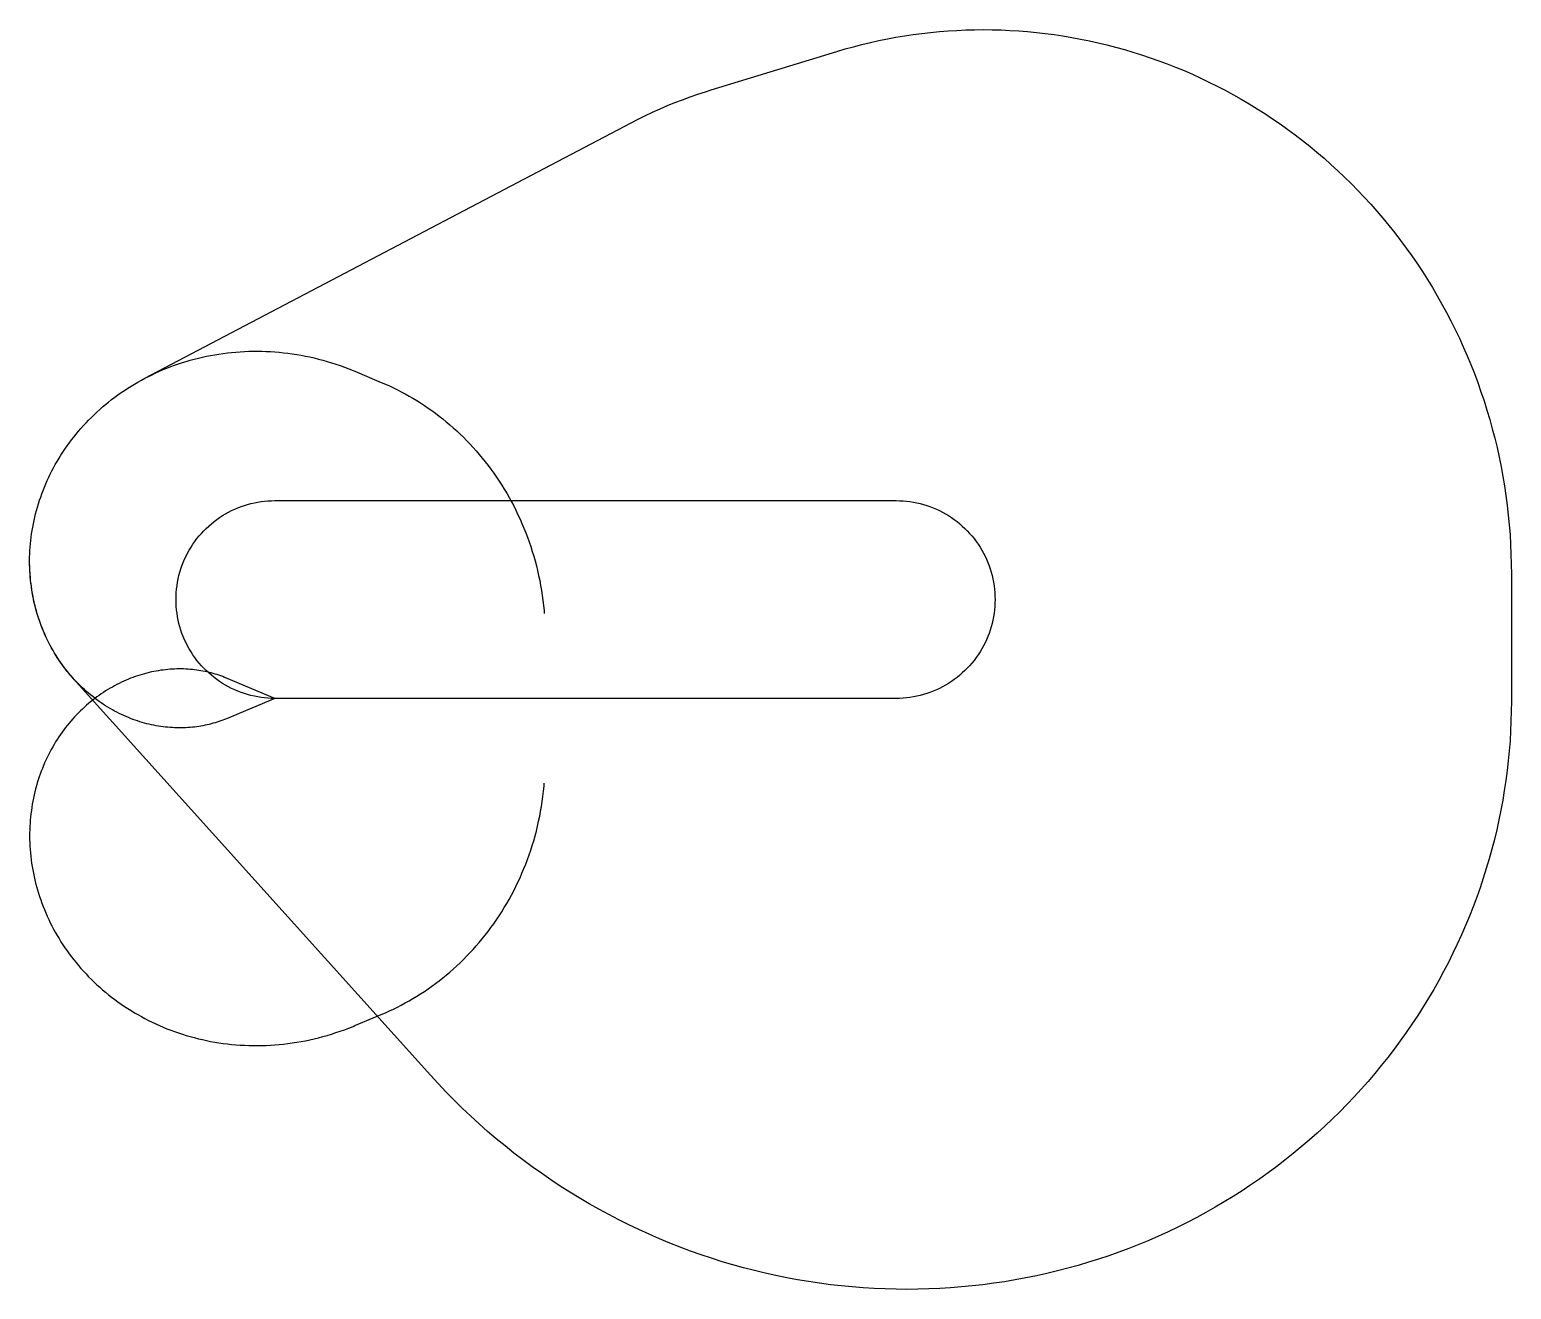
# Model space of a CAD drawing. Header units: metres. Extents: x -3966 to 19996, y -9556 to 10814.
import ezdxf

# ---------------------------------------------------------------- set-up
doc = ezdxf.new("R2010")
doc.units = ezdxf.units.M

msp = doc.modelspace()

# ---------------------------------------------------------------- linework, layer by layer
at = {"layer": 'NorminalTrack', "color": 1}
msp.add_lwpolyline([(0, 0), (0, 0), (-56, 1), (-112, 4), (-167, 9), (-223, 16), (-278, 24), (-332, 35), (-387, 47), (-441, 62), (-494, 78), (-547, 96), (-599, 116), (-650, 138), (-701, 162), (-751, 187), (-800, 214), (-847, 243), (-894, 273), (-940, 305), (-984, 339), (-1028, 374), (-1070, 411), (-1111, 449), (-1150, 488), (-1188, 529), (-1225, 571), (-1260, 615), (-1294, 659), (-1326, 705), (-1356, 752), (-1385, 800), (-1412, 848), (-1437, 898), (-1461, 949), (-1483, 1000), (-1503, 1052), (-1521, 1105), (-1537, 1158), (-1552, 1212), (-1564, 1267), (-1575, 1321), (-1583, 1377), (-1590, 1432), (-1595, 1488), (-1598, 1543), (-1599, 1599), (-1598, 1655), (-1595, 1711), (-1590, 1766), (-1583, 1822), (-1575, 1877), (-1564, 1932), (-1552, 1986), (-1537, 2040), (-1521, 2093), (-1503, 2146), (-1483, 2198), (-1461, 2249), (-1437, 2300), (-1412, 2350), (-1385, 2399), (-1356, 2446), (-1326, 2493), (-1294, 2539), (-1260, 2584), (-1225, 2627), (-1188, 2669), (-1150, 2710), (-1111, 2749), (-1070, 2787), (-1028, 2824), (-984, 2859), (-940, 2893), (-894, 2925), (-847, 2955), (-800, 2984), (-751, 3011), (-701, 3036), (-650, 3060), (-599, 3082), (-547, 3102), (-494, 3120), (-441, 3136), (-387, 3151), (-332, 3163), (-278, 3174), (-223, 3183), (-167, 3189), (-112, 3194), (-56, 3197), (0, 3198), (0, 3198), (10047, 3198), (10047, 3198), (10103, 3197), (10159, 3194), (10214, 3189), (10270, 3183), (10325, 3174), (10380, 3163), (10434, 3151), (10488, 3136), (10541, 3120), (10594, 3102), (10646, 3082), (10698, 3060), (10748, 3036), (10798, 3011), (10847, 2984), (10894, 2955), (10941, 2925), (10987, 2893), (11032, 2859), (11075, 2824), (11117, 2787), (11158, 2749), (11197, 2710), (11235, 2669), (11272, 2627), (11307, 2584), (11341, 2539), (11373, 2493), (11403, 2446), (11432, 2399), (11459, 2350), (11484, 2300), (11508, 2249), (11530, 2198), (11550, 2146), (11568, 2093), (11584, 2040), (11599, 1986), (11611, 1932), (11622, 1877), (11631, 1822), (11637, 1766), (11642, 1711), (11645, 1655), (11646, 1599), (11645, 1543), (11642, 1488), (11637, 1432), (11631, 1377), (11622, 1321), (11611, 1267), (11599, 1212), (11584, 1158), (11568, 1105), (11550, 1052), (11530, 1000), (11508, 949), (11484, 898), (11459, 848), (11432, 800), (11403, 752), (11373, 705), (11341, 659), (11307, 615), (11272, 571), (11235, 529), (11197, 488), (11158, 449), (11117, 411), (11075, 374), (11032, 339), (10987, 305), (10941, 273), (10894, 243), (10847, 214), (10798, 187), (10748, 162), (10698, 138), (10646, 116), (10594, 96), (10541, 78), (10488, 62), (10434, 47), (10380, 35), (10325, 24), (10270, 16), (10214, 9), (10159, 4), (10103, 1), (10047, 0), (0, 0)], dxfattribs=at)
at = {"layer": 'WindSpiral', "color": 5}
for points in [[(0, 0), (-784, -328), (-813, -340), (-843, -352), (-874, -363), (-905, -374), (-936, -384), (-967, -394), (-999, -403), (-1031, -412), (-1064, -420), (-1097, -428), (-1130, -435), (-1163, -442), (-1197, -448), (-1231, -453), (-1265, -458), (-1300, -463), (-1335, -466), (-1370, -470), (-1405, -472), (-1441, -474), (-1477, -476), (-1513, -476), (-1549, -476), (-1585, -476), (-1622, -475), (-1658, -473), (-1695, -471), (-1732, -467), (-1769, -464), (-1807, -459), (-1844, -454), (-1881, -448), (-1919, -442), (-1956, -435), (-1994, -427), (-2032, -418), (-2069, -409), (-2107, -399), (-2145, -389), (-2183, -377), (-2220, -365), (-2258, -352), (-2295, -339), (-2333, -325), (-2370, -310), (-2408, -294), (-2445, -277), (-2482, -260), (-2519, -242), (-2556, -224), (-2593, -205), (-2629, -184), (-2665, -164), (-2702, -142), (-2737, -120), (-2773, -97), (-2808, -73), (-2844, -49), (-2878, -24), (-2913, 2), (-2947, 29), (-2981, 56), (-3015, 84), (-3048, 112), (-3081, 142), (-3113, 172), (-3145, 203), (-3177, 234), (-3208, 266), (-3239, 299), (-3270, 333), (-3300, 367), (-3329, 402), (-3358, 437), (-3386, 473), (-3414, 510), (-3442, 547), (-3468, 585), (-3495, 624), (-3520, 663), (-3546, 703), (-3570, 743), (-3594, 784), (-3617, 826), (-3640, 868), (-3662, 911), (-3683, 954), (-3704, 998), (-3724, 1042), (-3743, 1087), (-3761, 1132), (-3779, 1178), (-3796, 1225), (-3813, 1271), (-3828, 1319), (-3843, 1366), (-3857, 1414), (-3870, 1463), (-3882, 1512), (-3894, 1561), (-3905, 1611), (-3915, 1661), (-3924, 1711), (-3932, 1762), (-3939, 1813), (-3946, 1865), (-3952, 1916), (-3956, 1968), (-3960, 2020), (-3963, 2073), (-3965, 2126), (-3966, 2179), (-3966, 2232), (-3966, 2285), (-3964, 2338), (-3961, 2392), (-3958, 2446), (-3953, 2500), (-3948, 2554), (-3942, 2608), (-3934, 2662), (-3926, 2716), (-3916, 2770), (-3906, 2824), (-3895, 2878), (-3882, 2933), (-3869, 2987), (-3855, 3041), (-3840, 3095), (-3823, 3149), (-3806, 3203), (-3788, 3256), (-3769, 3310), (-3748, 3363), (-3727, 3416), (-3705, 3469), (-3682, 3522), (-3657, 3575), (-3632, 3627), (-3606, 3679), (-3579, 3730), (-3551, 3782), (-3521, 3833), (-3491, 3883), (-3460, 3934), (-3428, 3983), (-3395, 4033), (-3361, 4082), (-3326, 4130), (-3290, 4179), (-3253, 4226), (-3215, 4273), (-3176, 4320), (-3136, 4366), (-3096, 4412), (-3054, 4456), (-3012, 4501), (-2968, 4544), (-2924, 4588), (-2879, 4630), (-2833, 4672), (-2786, 4713), (-2738, 4753), (-2690, 4793), (-2640, 4832), (-2590, 4870), (-2539, 4907), (-2487, 4944), (-2435, 4980), (-2381, 5015), (-2327, 5049), (-2272, 5082), (-2216, 5114), (-2160, 5146), (-2103, 5177), (-2103, 5177), (5759, 9307), (5875, 9367), (5992, 9424), (6109, 9480), (6228, 9533), (6348, 9585), (6469, 9634), (6592, 9682), (6715, 9727), (6839, 9770), (6964, 9811), (7054, 9839), (9090, 10462), (9224, 10502), (9359, 10539), (9494, 10574), (9631, 10607), (9768, 10637), (9906, 10665), (10044, 10691), (10184, 10714), (10323, 10735), (10464, 10754), (10604, 10770), (10746, 10783), (10887, 10795), (11029, 10803), (11171, 10809), (11314, 10813), (11457, 10814), (11600, 10813), (11743, 10809), (11886, 10803), (12029, 10794), (12173, 10783), (12316, 10769), (12459, 10753), (12602, 10734), (12745, 10713), (12888, 10689), (13030, 10663), (13172, 10634), (13314, 10602), (13455, 10568), (13596, 10532), (13737, 10493), (13877, 10451), (14016, 10408), (14155, 10361), (14293, 10312), (14431, 10261), (14567, 10207), (14703, 10151), (14838, 10092), (14973, 10031), (15106, 9967), (15238, 9901), (15369, 9833), (15500, 9762), (15629, 9689), (15757, 9614), (15884, 9536), (16010, 9456), (16134, 9374), (16257, 9289), (16379, 9202), (16499, 9113), (16618, 9022), (16736, 8928), (16852, 8833), (16966, 8735), (17079, 8635), (17190, 8533), (17300, 8429), (17408, 8323), (17514, 8215), (17618, 8105), (17721, 7993), (17821, 7879), (17920, 7764), (18017, 7646), (18112, 7527), (18205, 7406), (18296, 7283), (18385, 7158), (18472, 7032), (18557, 6904), (18639, 6774), (18720, 6643), (18798, 6510), (18874, 6376), (18947, 6240), (19019, 6103), (19088, 5964), (19155, 5824), (19219, 5683), (19281, 5541), (19341, 5397), (19398, 5252), (19452, 5106), (19504, 4959), (19554, 4810), (19601, 4661), (19646, 4511), (19688, 4360), (19727, 4208), (19764, 4055), (19798, 3901), (19829, 3747), (19858, 3591), (19884, 3436), (19907, 3279), (19928, 3122), (19946, 2964), (19961, 2806), (19974, 2648), (19983, 2489), (19990, 2330), (19995, 2170), (19996, 2011), (19996, 2010), (19996, -47), (19995, -207), (19990, -367), (19983, -527), (19974, -688), (19961, -848), (19946, -1008), (19927, -1168), (19906, -1328), (19882, -1487), (19856, -1647), (19826, -1806), (19794, -1965), (19759, -2123), (19721, -2281), (19680, -2438), (19637, -2595), (19591, -2751), (19541, -2907), (19490, -3061), (19435, -3216), (19378, -3369), (19318, -3521), (19255, -3673), (19189, -3823), (19121, -3973), (19050, -4122), (18977, -4269), (18901, -4415), (18822, -4561), (18740, -4705), (18656, -4847), (18570, -4989), (18481, -5128), (18389, -5267), (18295, -5404), (18198, -5540), (18099, -5674), (17997, -5806), (17893, -5937), (17787, -6066), (17678, -6193), (17567, -6319), (17454, -6442), (17338, -6564), (17220, -6684), (17100, -6802), (16978, -6918), (16854, -7032), (16727, -7144), (16598, -7254), (16468, -7362), (16335, -7467), (16201, -7570), (16064, -7671), (15926, -7770), (15785, -7867), (15643, -7961), (15499, -8052), (15354, -8142), (15206, -8228), (15057, -8313), (14907, -8394), (14754, -8474), (14601, -8550), (14446, -8624), (14289, -8696), (14131, -8764), (13972, -8830), (13811, -8894), (13649, -8954), (13486, -9012), (13321, -9067), (13156, -9119), (12990, -9169), (12822, -9215), (12654, -9259), (12484, -9299), (12314, -9337), (12143, -9372), (11971, -9404), (11799, -9432), (11625, -9458), (11451, -9481), (11277, -9501), (11102, -9518), (10927, -9532), (10751, -9543), (10575, -9550), (10399, -9555), (10222, -9556), (10045, -9555), (9868, -9550), (9691, -9542), (9514, -9532), (9337, -9518), (9160, -9501), (8983, -9481), (8807, -9457), (8630, -9431), (8454, -9401), (8278, -9369), (8103, -9333), (7928, -9294), (7754, -9253), (7580, -9208), (7407, -9160), (7235, -9109), (7063, -9054), (6892, -8997), (6722, -8937), (6553, -8874), (6385, -8808), (6217, -8738), (6051, -8666), (5886, -8591), (5722, -8513), (5560, -8432), (5398, -8348), (5238, -8261), (5080, -8171), (4923, -8078), (4767, -7983), (4613, -7885), (4460, -7784), (4309, -7680), (4160, -7573), (4012, -7464), (3866, -7352), (3722, -7238), (3580, -7121), (3440, -7001), (3302, -6879), (3166, -6754), (3031, -6626), (2899, -6497), (2769, -6365), (2642, -6230), (2517, -6093), (-3261, 323), (-3291, 357), (-3321, 392), (-3350, 427), (-3378, 463), (-3406, 499), (-3434, 537), (-3461, 574), (-3487, 613), (-3513, 652), (-3538, 692), (-3563, 732), (-3587, 773), (-3611, 814), (-3633, 856), (-3656, 899), (-3677, 942), (-3698, 985), (-3718, 1030), (-3737, 1074), (-3756, 1119), (-3774, 1165), (-3791, 1211), (-3808, 1258), (-3824, 1305), (-3839, 1353), (-3853, 1401), (-3866, 1449), (-3879, 1498), (-3891, 1547), (-3902, 1597), (-3912, 1647), (-3921, 1697), (-3930, 1748), (-3937, 1799), (-3944, 1850), (-3950, 1902), (-3955, 1953), (-3959, 2006), (-3962, 2058), (-3965, 2111), (-3966, 2163), (-3966, 2216), (-3966, 2217)], [(0, 0), (-784, -328), (-813, -340), (-843, -352), (-874, -363), (-905, -374), (-936, -384), (-967, -394), (-999, -403), (-1031, -412), (-1064, -420), (-1097, -428), (-1130, -435), (-1163, -442), (-1197, -448), (-1231, -453), (-1265, -458), (-1300, -463), (-1335, -466), (-1370, -470), (-1405, -472), (-1441, -474), (-1477, -476), (-1513, -476), (-1549, -476), (-1585, -476), (-1622, -475), (-1658, -473), (-1695, -471), (-1732, -467), (-1769, -464), (-1807, -459), (-1844, -454), (-1881, -448), (-1919, -442), (-1956, -435), (-1994, -427), (-2032, -418), (-2069, -409), (-2107, -399), (-2145, -389), (-2183, -377), (-2220, -365), (-2258, -352), (-2295, -339), (-2333, -325), (-2370, -310), (-2408, -294), (-2445, -277), (-2482, -260), (-2519, -242), (-2556, -224), (-2593, -205), (-2629, -184), (-2665, -164), (-2702, -142), (-2737, -120), (-2773, -97), (-2808, -73), (-2844, -49), (-2878, -24), (-2913, 2), (-2947, 29), (-2981, 56), (-3015, 84), (-3048, 112), (-3081, 142), (-3113, 172), (-3145, 203), (-3177, 234), (-3208, 266), (-3239, 299), (-3270, 333), (-3300, 367), (-3329, 402), (-3358, 437), (-3386, 473), (-3414, 510), (-3442, 547), (-3468, 585), (-3495, 624), (-3520, 663), (-3546, 703), (-3570, 743), (-3594, 784), (-3617, 826), (-3640, 868), (-3662, 911), (-3683, 954), (-3704, 998), (-3724, 1042), (-3743, 1087), (-3761, 1132), (-3779, 1178), (-3796, 1225), (-3813, 1271), (-3828, 1319), (-3843, 1366), (-3857, 1414), (-3870, 1463), (-3882, 1512), (-3894, 1561), (-3905, 1611), (-3915, 1661), (-3924, 1711), (-3932, 1762), (-3939, 1813), (-3946, 1865), (-3952, 1916), (-3956, 1968), (-3960, 2020), (-3963, 2073), (-3965, 2126), (-3966, 2179), (-3966, 2232), (-3966, 2285), (-3964, 2338), (-3961, 2392), (-3958, 2446), (-3953, 2500), (-3948, 2554), (-3942, 2608), (-3934, 2662), (-3926, 2716), (-3916, 2770), (-3906, 2824), (-3895, 2878), (-3882, 2933), (-3869, 2987), (-3855, 3041), (-3840, 3095), (-3823, 3149), (-3806, 3203), (-3788, 3256), (-3769, 3310), (-3748, 3363), (-3727, 3416), (-3705, 3469), (-3682, 3522), (-3657, 3575), (-3632, 3627), (-3606, 3679), (-3579, 3730), (-3551, 3782), (-3521, 3833), (-3491, 3883), (-3460, 3934), (-3428, 3983), (-3395, 4033), (-3361, 4082), (-3326, 4130), (-3290, 4179), (-3253, 4226), (-3215, 4273), (-3176, 4320), (-3136, 4366), (-3096, 4412), (-3054, 4456), (-3012, 4501), (-2968, 4544), (-2924, 4588), (-2879, 4630), (-2833, 4672), (-2786, 4713), (-2738, 4753), (-2690, 4793), (-2640, 4832), (-2590, 4870), (-2539, 4907), (-2487, 4944), (-2435, 4980), (-2381, 5015), (-2327, 5049), (-2272, 5082), (-2216, 5114), (-2160, 5146), (-2103, 5177), (-2045, 5206), (-1987, 5235), (-1928, 5263), (-1868, 5290), (-1808, 5316), (-1747, 5341), (-1685, 5365), (-1623, 5387), (-1560, 5409), (-1497, 5430), (-1433, 5450), (-1368, 5469), (-1304, 5486), (-1238, 5503), (-1172, 5518), (-1106, 5533), (-1039, 5546), (-972, 5558), (-905, 5569), (-837, 5579), (-769, 5587), (-700, 5595), (-632, 5601), (-562, 5606), (-493, 5610), (-424, 5613), (-354, 5614), (-284, 5615), (-213, 5614), (-143, 5611), (-72, 5608), (-2, 5603), (69, 5597), (140, 5590), (211, 5582), (281, 5572), (352, 5561), (423, 5549), (494, 5535), (565, 5521), (636, 5505), (706, 5487), (777, 5469), (847, 5449), (917, 5428), (987, 5405), (1057, 5382), (1126, 5357), (1195, 5330), (1264, 5303), (1294, 5290), (1721, 5111), (1787, 5083), (1852, 5054), (1916, 5024), (1981, 4992), (2044, 4959), (2108, 4925), (2171, 4890), (2233, 4854), (2295, 4816), (2357, 4777), (2418, 4737), (2478, 4696), (2538, 4654), (2598, 4610), (2656, 4566), (2714, 4520), (2772, 4473), (2829, 4425), (2885, 4376), (2940, 4326), (2994, 4275), (3048, 4223), (3101, 4169), (3153, 4115), (3205, 4059), (3255, 4003), (3305, 3945), (3353, 3887), (3401, 3827), (3448, 3767), (3494, 3705), (3539, 3643), (3583, 3580), (3626, 3515), (3668, 3450), (3709, 3384), (3749, 3317), (3787, 3250), (3825, 3181), (3862, 3112), (3897, 3042), (3931, 2971), (3964, 2899), (3996, 2827), (4027, 2753), (4056, 2680), (4085, 2605), (4112, 2530), (4138, 2454), (4162, 2378), (4185, 2301), (4207, 2223), (4228, 2145), (4247, 2066), (4265, 1987), (4282, 1907), (4297, 1827), (4311, 1746), (4324, 1665), (4335, 1584), (4344, 1502), (4353, 1420), (4357, 1373)], [(0, 0), (-784, 328), (-813, 340), (-843, 352), (-874, 363), (-905, 374), (-936, 384), (-967, 394), (-999, 403), (-1031, 412), (-1064, 420), (-1097, 428), (-1130, 435), (-1163, 442), (-1197, 448), (-1231, 453), (-1265, 458), (-1300, 463), (-1335, 466), (-1370, 470), (-1405, 472), (-1441, 474), (-1477, 476), (-1513, 476), (-1549, 476), (-1585, 476), (-1622, 475), (-1658, 473), (-1695, 471), (-1732, 467), (-1769, 464), (-1807, 459), (-1844, 454), (-1881, 448), (-1919, 442), (-1956, 435), (-1994, 427), (-2032, 418), (-2069, 409), (-2107, 399), (-2145, 389), (-2183, 377), (-2220, 365), (-2258, 352), (-2295, 339), (-2333, 325), (-2370, 310), (-2408, 294), (-2445, 277), (-2482, 260), (-2519, 242), (-2556, 224), (-2593, 205), (-2629, 184), (-2665, 164), (-2702, 142), (-2737, 120), (-2773, 97), (-2808, 73), (-2844, 49), (-2878, 24), (-2913, -2), (-2947, -29), (-2981, -56), (-3015, -84), (-3048, -112), (-3081, -142), (-3113, -172), (-3145, -203), (-3177, -234), (-3208, -266), (-3239, -299), (-3270, -333), (-3300, -367), (-3329, -402), (-3358, -437), (-3386, -473), (-3414, -510), (-3442, -547), (-3468, -585), (-3495, -624), (-3520, -663), (-3546, -703), (-3570, -743), (-3594, -784), (-3617, -826), (-3640, -868), (-3662, -911), (-3683, -954), (-3704, -998), (-3724, -1042), (-3743, -1087), (-3761, -1132), (-3779, -1178), (-3796, -1225), (-3813, -1271), (-3828, -1319), (-3843, -1366), (-3857, -1414), (-3870, -1463), (-3882, -1512), (-3894, -1561), (-3905, -1611), (-3915, -1661), (-3924, -1711), (-3932, -1762), (-3939, -1813), (-3946, -1865), (-3952, -1916), (-3956, -1968), (-3960, -2020), (-3963, -2073), (-3965, -2126), (-3966, -2179), (-3966, -2232), (-3966, -2285), (-3964, -2338), (-3961, -2392), (-3958, -2446), (-3953, -2500), (-3948, -2554), (-3942, -2608), (-3934, -2662), (-3926, -2716), (-3916, -2770), (-3906, -2824), (-3895, -2878), (-3882, -2933), (-3869, -2987), (-3855, -3041), (-3840, -3095), (-3823, -3149), (-3806, -3203), (-3788, -3256), (-3769, -3310), (-3748, -3363), (-3727, -3416), (-3705, -3469), (-3682, -3522), (-3657, -3575), (-3632, -3627), (-3606, -3679), (-3579, -3730), (-3551, -3782), (-3521, -3833), (-3491, -3883), (-3460, -3934), (-3428, -3983), (-3395, -4033), (-3361, -4082), (-3326, -4130), (-3290, -4179), (-3253, -4226), (-3215, -4273), (-3176, -4320), (-3136, -4366), (-3096, -4412), (-3054, -4456), (-3012, -4501), (-2968, -4544), (-2924, -4588), (-2879, -4630), (-2833, -4672), (-2786, -4713), (-2738, -4753), (-2690, -4793), (-2640, -4832), (-2590, -4870), (-2539, -4907), (-2487, -4944), (-2435, -4980), (-2381, -5015), (-2327, -5049), (-2272, -5082), (-2216, -5114), (-2160, -5146), (-2103, -5177), (-2045, -5206), (-1987, -5235), (-1928, -5263), (-1868, -5290), (-1808, -5316), (-1747, -5341), (-1685, -5365), (-1623, -5387), (-1560, -5409), (-1497, -5430), (-1433, -5450), (-1368, -5469), (-1304, -5486), (-1238, -5503), (-1172, -5518), (-1106, -5533), (-1039, -5546), (-972, -5558), (-905, -5569), (-837, -5579), (-769, -5587), (-700, -5595), (-632, -5601), (-562, -5606), (-493, -5610), (-424, -5613), (-354, -5614), (-284, -5615), (-213, -5614), (-143, -5611), (-72, -5608), (-2, -5603), (69, -5597), (140, -5590), (211, -5582), (281, -5572), (352, -5561), (423, -5549), (494, -5535), (565, -5521), (636, -5505), (706, -5487), (777, -5469), (847, -5449), (917, -5428), (987, -5405), (1057, -5382), (1126, -5357), (1195, -5330), (1264, -5303), (1294, -5290), (1721, -5111), (1787, -5083), (1852, -5054), (1916, -5024), (1981, -4992), (2044, -4959), (2108, -4925), (2171, -4890), (2233, -4854), (2295, -4816), (2357, -4777), (2418, -4737), (2478, -4696), (2538, -4654), (2598, -4610), (2656, -4566), (2714, -4520), (2772, -4473), (2829, -4425), (2885, -4376), (2940, -4326), (2994, -4275), (3048, -4223), (3101, -4169), (3153, -4115), (3205, -4059), (3255, -4003), (3305, -3945), (3353, -3887), (3401, -3827), (3448, -3767), (3494, -3705), (3539, -3643), (3583, -3580), (3626, -3515), (3668, -3450), (3709, -3384), (3749, -3317), (3787, -3250), (3825, -3181), (3862, -3112), (3897, -3042), (3931, -2971), (3964, -2899), (3996, -2827), (4027, -2753), (4056, -2680), (4085, -2605), (4112, -2530), (4138, -2454), (4162, -2378), (4185, -2301), (4207, -2223), (4228, -2145), (4247, -2066), (4265, -1987), (4282, -1907), (4297, -1827), (4311, -1746), (4324, -1665), (4335, -1584), (4344, -1502), (4353, -1420), (4357, -1373)]]:
    msp.add_lwpolyline(points, dxfattribs=at)

doc.saveas('drawing.dxf')
